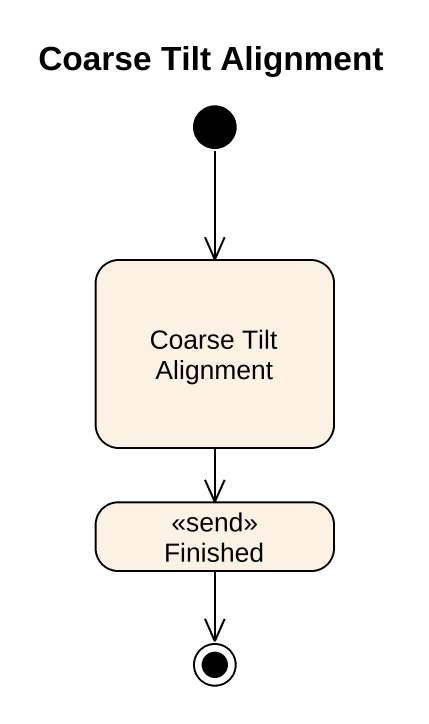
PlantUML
@startuml
title Coarse Tilt Alignment
hide empty description
state "Coarse Tilt Alignment" as Coarse_Tilt_Alignment
state Finished <<send>>
[*] --> Coarse_Tilt_Alignment
Coarse_Tilt_Alignment --> Finished
Finished --> [*]
@enduml
